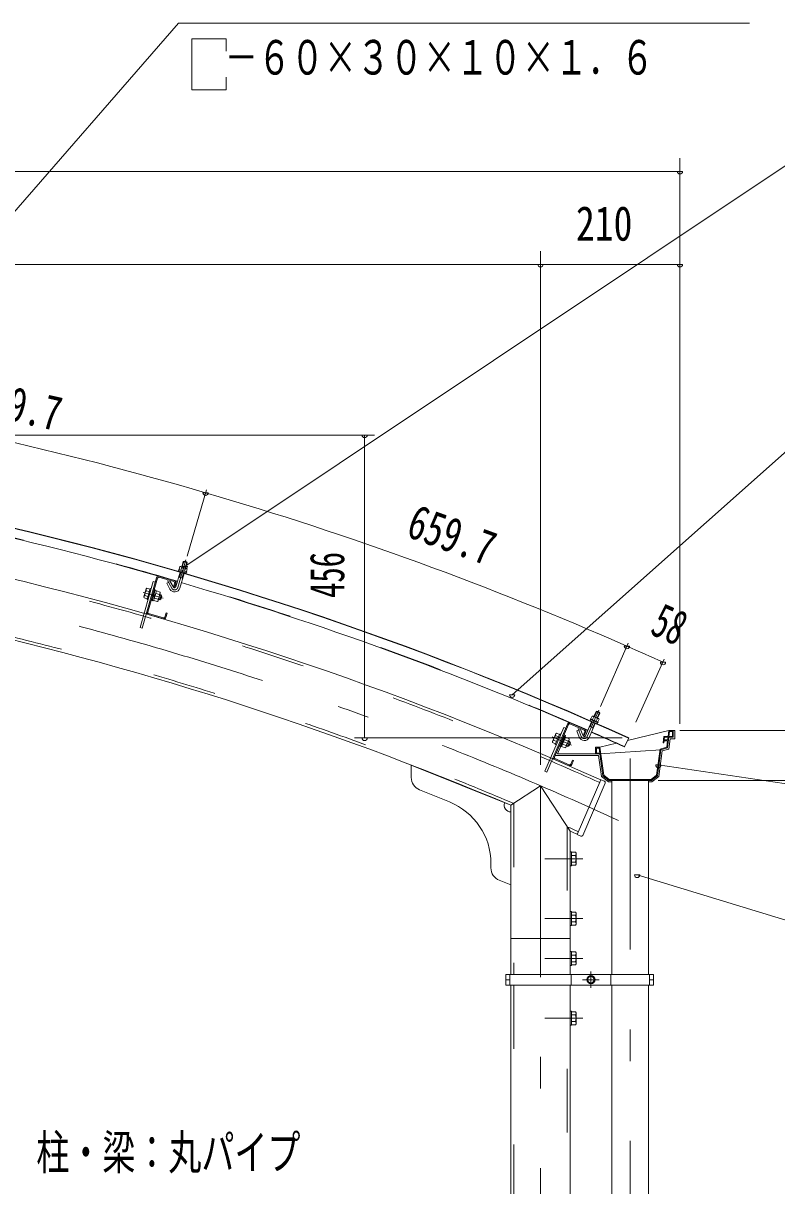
# Model space of a CAD drawing. Units: millimetres, scale not verified. Extents: x -25848 to 25858, y -10500 to 10500.
# Drawn here: x 18699 to 21536, y 3814 to 8190 of the extents above; entities that cross this region are included whole.
import ezdxf
from ezdxf.enums import TextEntityAlignment as Align

# ---------------------------------------------------------------- set-up
doc = ezdxf.new("R2010")
doc.units = ezdxf.units.MM
doc.header["$LTSCALE"] = 60
doc.linetypes.add('USER2', pattern=[10, 4, -6])
doc.linetypes.add('USER3', pattern=[24, 12, -5, 2, -5])
for name, color, linetype, lineweight in [('0-6_2-02BOLD', 7, 'Continuous', 18), ('0-7_2-12HIDDEN', 3, 'USER2', 18), ('0-8_2-22CENTER', 3, 'USER3', 18), ('0-9_2-42THIN', 4, 'Continuous', 18), ('0-A_2-52DIM', 3, 'Continuous', 18)]:
    doc.layers.add(name, color=color, linetype=linetype, lineweight=lineweight)
doc.styles.add('ＭＳ ゴシック', font='')
doc.styles.get('ＭＳ ゴシック').set_extended_font_data('MS Gothic')

msp = doc.modelspace()

# ---------------------------------------------------------------- linework, layer by layer
at = {"layer": '0-6_2-02BOLD'}
for p, q in [((19284.77, 6134.26), (19283.72, 6130.66)), ((19283.72, 6130.66), (19313.71, 6121.89)), ((19284.86, 6130.33), (19283.74, 6126.49)), ((19283.74, 6126.49), (19311.45, 6118.38)), ((19291.52, 6145.31), (19315.04, 6138.43)), ((19296, 6142.69), (19292.84, 6131.9)), ((19296.08, 6143.98), (19301.8, 6163.53)), ((19304.9, 6165.23), (19301.8, 6163.53)), ((19316.19, 6159.32), (19301.8, 6163.53)), ((19314.5, 6162.42), (19304.9, 6165.23)), ((19309.85, 6138.63), (19306.7, 6127.85)), ((19310.48, 6139.77), (19316.19, 6159.32)), ((19316.78, 6136.61), (19313.62, 6125.82)), ((19316.19, 6159.32), (19314.5, 6162.42)), ((19315.04, 6138.43), (19316.78, 6136.61)), ((19188.7, 6088.8), (19139.35, 5915.7)), ((19201.06, 6102.95), (19147.05, 5913.5)), ((19204.9, 6101.86), (19168.17, 5972.99)), ((19196.39, 6086.61), (19188.7, 6088.8)), ((19209.84, 6104.61), (19266.59, 6088.43)), ((19210.94, 6108.45), (19267.68, 6092.28)), ((19252.7, 6089.02), (19239.54, 6081.82)), ((19264.7, 6067.1), (19252.7, 6089.02)), ((19269.33, 6083.49), (19264.67, 6067.14)), ((19273.18, 6082.39), (19268.52, 6066.05)), ((19273.89, 6068.09), (19290.04, 6123.34)), ((19284.87, 6105.65), (19299.27, 6101.44)), ((19288.29, 6063.89), (19304.44, 6119.13)), ((19312.57, 6122.22), (19311.45, 6118.38)), ((19162.17, 6054.13), (19173.72, 6050.83)), ((19162.24, 6060.73), (19164.74, 6063.15)), ((19164.74, 6063.15), (19176.29, 6059.86)), ((19176.97, 6062.25), (19165.32, 6021.38)), ((19176.97, 6062.25), (19180.82, 6061.15)), ((19200.54, 6053.71), (19189.84, 6016.21)), ((19190.38, 6036.33), (19196.56, 6039.77)), ((19196.21, 6056.76), (19192.36, 6057.86)), ((19195.72, 6055.08), (19200.54, 6053.71)), ((19211.72, 6040), (19197.76, 6043.98)), ((19214.29, 6049.03), (19200.33, 6053)), ((19218.37, 6038.75), (19212.89, 6019.52)), ((19218.37, 6038.75), (19213.56, 6040.12)), ((19215.13, 6045.65), (19214.29, 6049.03)), ((19218.37, 6038.75), (19220.95, 6034.12)), ((19251.54, 6059.89), (19239.54, 6081.82)), ((19264.67, 6067.14), (19268.52, 6066.05)), ((19157.03, 6036.08), (19168.58, 6032.79)), ((19165.32, 6021.38), (19169.17, 6020.28)), ((19185.03, 6017.58), (19189.84, 6016.21)), ((19195.19, 6034.96), (19189.01, 6031.52)), ((19206.57, 6021.96), (19192.62, 6025.94)), ((19212.89, 6019.52), (19208.07, 6020.89)), ((19217.52, 6022.09), (19212.89, 6019.52)), ((19217.52, 6022.09), (19220.95, 6034.12)), ((19169.82, 5964.2), (19226.56, 5948.03)), ((19170.92, 5968.05), (19227.65, 5951.87)), ((19237.26, 5970.97), (19232.6, 5954.62)), ((19241.11, 5969.88), (19236.44, 5953.53)), ((19237.26, 5970.97), (19241.11, 5969.88)), ((19139.35, 5915.7), (19147.05, 5913.5)), ((20815.79, 5508.09), (20838.91, 5560.8)), ((20834.67, 5568.39), (20833.07, 5564.73)), ((20833.07, 5564.73), (20859.5, 5553.13)), ((20835.09, 5572.31), (20833.58, 5568.87)), ((20833.58, 5568.87), (20862.2, 5556.32)), ((20847.3, 5579.22), (20842.79, 5568.93)), ((20843.2, 5582.4), (20865.63, 5572.56)), ((20847.55, 5580.49), (20855.73, 5599.15)), ((20859.03, 5600.43), (20855.73, 5599.15)), ((20869.47, 5593.12), (20855.73, 5599.15)), ((20860.52, 5573.42), (20856, 5563.13)), ((20868.18, 5596.41), (20859.03, 5600.43)), ((20861.29, 5574.46), (20869.47, 5593.12)), ((20867.13, 5570.52), (20862.61, 5560.23)), ((20865.63, 5572.56), (20867.13, 5570.52)), ((20869.47, 5593.12), (20868.18, 5596.41)), ((20748.04, 5552.02), (20670.14, 5371.08)), ((20704.12, 5515.13), (20691.67, 5486.19)), ((20751.71, 5550.44), (20698.72, 5427.36)), ((20718.93, 5514.74), (20722.6, 5513.16)), ((20756.97, 5552.53), (20811.16, 5529.2)), ((20758.55, 5556.2), (20812.74, 5532.87)), ((20797.46, 5531.56), (20783.49, 5526.11)), ((20792.58, 5502.82), (20783.49, 5526.11)), ((20806.55, 5508.27), (20797.46, 5531.56)), ((20813.25, 5523.94), (20806.53, 5508.33)), ((20816.93, 5522.36), (20810.2, 5506.74)), ((20829.52, 5502.07), (20852.65, 5554.77)), ((20831.51, 5543.92), (20845.24, 5537.89)), ((20861.1, 5556.8), (20859.5, 5553.13)), ((21129.87, 5527.43), (20974.18, 5489.93)), ((21130.26, 5505.68), (21132.71, 5524.18)), ((21146.37, 5502.43), (21146.37, 5527.43)), ((20691.67, 5486.19), (20692.07, 5482.74)), ((20692.07, 5482.74), (20703.1, 5477.99)), ((20695.78, 5491.35), (20706.81, 5486.61)), ((20703.2, 5508.59), (20714.23, 5503.84)), ((20740.39, 5509.59), (20710.39, 5439.93)), ((20741.19, 5503.25), (20725.77, 5467.43)), ((20733.48, 5485.34), (20726.91, 5482.72)), ((20728.89, 5487.31), (20735.46, 5489.93)), ((20743.1, 5470.98), (20729.77, 5476.72)), ((20737.3, 5506.83), (20733.62, 5508.41)), ((20735.1, 5511.86), (20740.39, 5509.59)), ((20736.6, 5505.23), (20741.19, 5503.25)), ((20750.52, 5488.22), (20737.19, 5493.96)), ((20754.23, 5496.84), (20740.9, 5502.57)), ((20749.05, 5467.75), (20744.46, 5469.73)), ((20756.96, 5486.12), (20749.05, 5467.75)), ((20753.97, 5469.71), (20749.05, 5467.75)), ((20756.96, 5486.12), (20752.36, 5488.1)), ((20753.97, 5469.71), (20758.92, 5481.19)), ((20754.64, 5493.38), (20754.23, 5496.84)), ((20756.96, 5486.12), (20758.92, 5481.19)), ((20806.53, 5508.33), (20810.2, 5506.74)), ((20932.12, 5479.8), (20870.37, 5464.93)), ((20978.71, 5499.94), (20963.26, 5465.78)), ((21111.18, 5481.68), (21107.9, 5481.68)), ((21112.18, 5489.18), (21111.18, 5481.68)), ((21124.79, 5489.18), (21112.18, 5489.18)), ((21125.22, 5492.43), (21112.61, 5492.43)), ((21126.55, 5502.43), (21125.22, 5492.43)), ((21134.86, 5496.68), (21129.69, 5457.79)), ((21152.12, 5496.68), (21134.86, 5496.68)), ((20865.37, 5434.18), (20701.66, 5434.18)), ((20870.41, 5439.93), (20710.39, 5439.93)), ((20721.18, 5469.41), (20725.77, 5467.43)), ((20853.87, 5464.93), (20870.37, 5464.93)), ((20853.87, 5464.93), (20853.87, 5439.93)), ((20869.98, 5443.18), (20857.12, 5443.18)), ((20869.98, 5443.18), (20867.52, 5461.68)), ((20870.37, 5464.93), (20884.42, 5359.18)), ((20870.41, 5439.93), (21099.41, 5455.63)), ((21099.41, 5455.63), (21086.37, 5357.43)), ((21104.61, 5451.07), (21091.76, 5354.34)), ((21129.69, 5457.79), (21104.61, 5451.07)), ((20160, 5397.98), (20160, 5350.8)), ((20699.23, 5418.43), (20753.42, 5395.1)), ((20700.81, 5422.1), (20755.01, 5398.77)), ((20766.98, 5416.48), (20760.26, 5400.86)), ((20662.79, 5374.24), (20670.14, 5371.08)), ((20873.92, 5342.73), (20887.7, 5336.8)), ((20884.42, 5359.18), (20904.98, 5343.18)), ((21063.87, 5339.93), (20903.87, 5339.93)), ((20915.12, 5339.93), (20915.12, 4609.93)), ((21052.62, 5339.93), (21052.62, 4609.93)), ((21086.37, 5357.43), (21063.87, 5339.93)), ((21091.76, 5354.34), (21065.84, 5334.18)), ((20191.26, 5304.45), (20303.7, 5258.99)), ((20890.31, 5330.23), (20805.32, 5132.74)), ((20915.12, 5334.18), (20901.89, 5334.18)), ((21065.84, 5334.18), (21052.62, 5334.18)), ((20757.74, 5149.48), (20757.74, 4609.93)), ((20762.74, 5071.18), (20757.74, 5071.18)), ((20762.74, 5071.18), (20762.74, 5018.68)), ((20777.98, 5069.47), (20762.74, 5069.47)), ((20777.98, 5057.2), (20762.74, 5057.2)), ((20777.98, 5032.66), (20762.74, 5032.66)), ((20780.24, 5065.55), (20777.98, 5069.47)), ((20459.99, 5027.21), (20459.99, 5010.41)), ((20762.74, 5018.68), (20757.74, 5018.68)), ((20491.26, 4964.06), (20534.99, 4946.38)), ((20762.74, 4846.18), (20757.74, 4846.18)), ((20777.98, 4844.47), (20762.74, 4844.47)), ((20777.98, 4832.2), (20762.74, 4832.2)), ((20780.24, 4840.56), (20777.98, 4844.47)), ((20780.24, 4840.56), (20780.24, 4799.3)), ((20777.98, 4807.66), (20762.74, 4807.66)), ((20777.98, 4795.39), (20762.74, 4795.39)), ((20780.24, 4799.3), (20777.98, 4795.39)), ((20534.99, 4744.93), (20757.74, 4744.93)), ((20777.98, 4694.47), (20762.74, 4694.47)), ((20777.98, 4682.2), (20762.74, 4682.2)), ((20780.24, 4690.55), (20777.98, 4694.47)), ((20780.24, 4649.3), (20780.24, 4690.55)), ((20762.74, 4643.68), (20757.74, 4643.68)), ((20777.98, 4657.66), (20762.74, 4657.66)), ((20515.75, 4609.93), (21071.87, 4609.93)), ((20531, 4609.93), (20531, 4569.93)), ((20761.75, 4609.93), (20761.75, 4569.93)), ((20823.93, 4597.15), (20823.93, 4582.71)), ((20911.12, 4609.93), (20911.12, 4569.93)), ((21056.62, 4609.93), (21056.62, 4569.93)), ((21071.87, 4609.93), (21071.87, 4569.93)), ((20515.75, 4589.93), (20531, 4589.93)), ((20534.99, 4569.93), (20534.99, 2002.43)), ((20757.74, 1614.93), (20757.74, 4569.93)), ((20823.93, 4582.71), (20836.44, 4575.5)), ((20836.44, 4575.5), (20848.93, 4582.71)), ((20915.12, 4569.93), (20915.12, 1614.93)), ((21052.62, 4569.93), (21052.62, 1614.93)), ((21056.62, 4589.93), (21071.87, 4589.93)), ((20762.74, 4471.18), (20757.74, 4471.18)), ((20762.74, 4418.68), (20762.74, 4471.18)), ((20777.98, 4469.47), (20762.74, 4469.47)), ((20777.98, 4457.2), (20762.74, 4457.2)), ((20777.98, 4432.66), (20762.74, 4432.66)), ((20777.98, 4420.39), (20762.74, 4420.39)), ((20780.24, 4424.3), (20777.98, 4420.39)), ((20762.74, 4418.68), (20757.74, 4418.68))]:
    msp.add_line(p, q, dxfattribs=at)
for points in [[(19284.77, 6134.26), (19314.77, 6125.49), (19313.71, 6121.89)], [(19291.52, 6145.31), (19289.07, 6144.71), (19285.91, 6133.93)], [(19162.24, 6060.73), (19153.6, 6030.44), (19154.45, 6027.06), (19166, 6023.77)], [(19196.21, 6056.76), (19184.55, 6015.89), (19180.71, 6016.99)], [(19215.13, 6045.65), (19206.5, 6015.36), (19204, 6012.94), (19190.04, 6016.91)], [(20835.09, 5572.31), (20863.7, 5559.75), (20862.2, 5556.32)], [(20843.2, 5582.4), (20840.69, 5582.12), (20836.17, 5571.83)], [(20741.32, 5536.4), (20733.97, 5539.57), (20662.79, 5374.24)], [(20718.93, 5514.74), (20702.12, 5475.71), (20705.79, 5474.12)], [(20704.12, 5515.13), (20706.91, 5517.21), (20717.94, 5512.46)], [(21152.12, 5496.68), (21152.12, 5527.43), (21129.87, 5527.43), (21126.98, 5505.68), (21111.09, 5505.68), (21107.9, 5481.68)], [(21130.26, 5505.68), (21143.12, 5505.68), (21143.12, 5524.18), (21132.71, 5524.18)], [(20737.3, 5506.83), (20720.49, 5467.8), (20716.81, 5469.38)], [(20754.64, 5493.38), (20742.18, 5464.45), (20739.39, 5462.36), (20726.06, 5468.1)], [(21124.79, 5489.18), (21121.57, 5464.93), (21096.48, 5458.21), (21083.32, 5359.18), (21062.75, 5343.18), (20904.98, 5343.18)], [(21146.37, 5502.43), (21129.82, 5502.43), (21124.5, 5462.35), (21099.41, 5455.63)], [(21126.55, 5502.43), (21113.94, 5502.43), (21112.61, 5492.43)], [(20857.12, 5443.18), (20857.12, 5461.68), (20867.52, 5461.68)], [(20865.37, 5434.18), (20875.98, 5354.34), (20901.89, 5334.18)], [(20870.41, 5439.93), (20881.37, 5357.43), (20903.87, 5339.93)], [(20160, 5397.98), (20534.99, 5246.38), (20534.99, 4609.93)], [(20766.98, 5416.48), (20770.66, 5414.89), (20763.94, 5399.28)], [(20873.92, 5342.73), (20784.97, 5136.06), (20798.75, 5130.13)], [(20757.74, 5149.48), (20646.37, 5319.93), (20534.99, 5246.38)], [(20780.24, 5065.55), (20780.24, 5024.3), (20777.98, 5020.39), (20762.74, 5020.39)], [(20762.74, 4846.18), (20762.74, 4793.68), (20757.74, 4793.68)], [(20762.74, 4643.68), (20762.74, 4696.18), (20757.74, 4696.18)], [(20780.24, 4649.3), (20777.98, 4645.39), (20762.74, 4645.39)], [(20515.75, 4609.93), (20515.75, 4569.93), (21071.87, 4569.93)], [(20823.93, 4597.15), (20836.43, 4604.36), (20848.93, 4597.15), (20848.93, 4582.71)], [(20780.24, 4424.3), (20780.24, 4465.56), (20777.98, 4469.47)]]:
    msp.add_lwpolyline(points, dxfattribs=at)
for radius in [15.62, 12.25]:
    msp.add_circle((20836.43, 4589.93), radius, dxfattribs=at)
for centre, radius, start, end in [((15704.72, -6161.8), 12797.62, 65.66528, 89.30167), ((15704.72, -6161.8), 12798.88, 65.66528, 89.30167), ((15704.72, -6161.8), 12611.38, 65.80466, 88.854), ((15704.72, -6161.8), 12761.37, 73.73062, 81.04594), ((15704.72, -6161.8), 12388.63, 67.05199, 88.16655), ((19291.26, 6139.35), 5.79, 35.1655, 73.69695), ((19297.31, 6121.45), 21.27, 53.86781, 93.52827), ((19312.04, 6133.28), 5.79, 73.69695, 112.24318), ((19208.75, 6100.76), 8, 74.08865, 164.08865), ((19208.75, 6100.76), 4, 74.08865, 164.08865), ((19265.49, 6084.59), 4, 344.08865, 74.08865), ((19265.49, 6084.59), 8, 344.08865, 74.08865), ((15704.72, -6161.8), 12761.37, 66.34795, 73.66327), ((19183.07, 6038.41), 26.15, 143.06325, 185.11406), ((19168.69, 6057.14), 7.19, 164.08865, 204.81548), ((19185.67, 6037.67), 26.15, 323.06325, 5.11406), ((19207.76, 6046.01), 7.19, 303.36183, 344.08865), ((19269.09, 6069.49), 20, 208.69695, 343.72301), ((19269.09, 6069.49), 5, 208.69695, 343.74908), ((19160.98, 6030.08), 7.19, 123.36183, 164.08865), ((19200.04, 6018.94), 7.19, 344.08865, 24.81548), ((19172.01, 5971.9), 8, 164.08865, 254.08865), ((19172.01, 5971.9), 4, 164.08865, 254.08865), ((19228.75, 5955.72), 8, 254.08865, 344.08865), ((19228.75, 5955.72), 4, 254.08865, 344.08865), ((20842.17, 5576.52), 5.79, 27.78282, 66.31427), ((20845.87, 5557.99), 21.27, 46.48515, 86.1456), ((20862, 5567.83), 5.79, 66.31427, 104.8605), ((20710.06, 5510.74), 7.19, 156.70598, 197.4328), ((20755.38, 5548.85), 8, 66.70598, 156.70598), ((20755.38, 5548.85), 4, 66.70598, 156.70598), ((20809.58, 5525.52), 4, 336.70598, 66.70598), ((20809.58, 5525.52), 8, 336.70598, 66.70598), ((15704.72, -6161.8), 12761.37, 65.66528, 66.28061), ((20698.93, 5484.89), 7.19, 115.97916, 156.70598), ((20721.91, 5490.32), 26.15, 135.68057, 177.73138), ((20736.24, 5468.83), 7.19, 336.70598, 17.4328), ((20724.39, 5489.25), 26.15, 315.68057, 357.73138), ((20747.37, 5494.68), 7.19, 295.97916, 336.70598), ((20811.21, 5510.09), 20, 201.31427, 336.34033), ((20811.21, 5510.09), 5, 201.31427, 336.36641), ((20702.39, 5425.78), 8, 156.70598, 246.70598), ((20702.39, 5425.78), 4, 156.70598, 246.70598), ((20756.59, 5402.44), 8, 246.70598, 336.70598), ((20756.59, 5402.44), 4, 246.70598, 336.70598), ((20209.99, 5350.8), 50, 180, 247.98738), ((20885.72, 5332.21), 5, 336.71333, 66.71333), ((20209.99, 5027.21), 250, 0, 67.98738), ((20534.99, 5246.38), 25, 157.98738, 270), ((15704.72, -6161.8), 12388.63, 65.78831, 65.92853), ((20800.72, 5134.72), 5, 246.71333, 336.71333), ((20770.78, 5063.33), 9.46, 319.57169, 0), ((20745.8, 5044.93), 34.45, 339.1357, 20.8643), ((20770.79, 5026.52), 9.46, 0, 40.43115), ((20510, 5010.41), 50, 180, 247.98738), ((20770.78, 4838.33), 9.46, 319.57169, 0), ((20745.8, 4819.93), 34.45, 339.1357, 20.8643), ((20770.79, 4801.53), 9.46, 0, 40.43115), ((20770.79, 4688.33), 9.46, 319.56883, 0), ((20745.8, 4669.93), 34.45, 339.13568, 20.86429), ((20770.78, 4651.52), 9.46, 0, 40.4283), ((20770.79, 4463.33), 9.46, 319.56883, 0), ((20770.78, 4426.53), 9.46, 0, 40.4283), ((20745.8, 4444.93), 34.45, 339.13568, 20.86429)]:
    msp.add_arc(centre, radius, start, end, dxfattribs=at)
at = {"layer": '0-7_2-12HIDDEN'}
for p, q in [((20545.49, 5253.33), (20545.49, 4609.93)), ((20747.24, 5165.66), (20747.24, 4609.93)), ((20545.49, 4569.93), (20545.49, 2002.43)), ((20747.24, 1614.93), (20747.24, 4569.93))]:
    msp.add_line(p, q, dxfattribs=at)
for radius, start, end in [(12600.87, 65.80389, 88.854), (12762.62, 73.73062, 81.04594), (12399.12, 67.01985, 88.21622), (12762.62, 66.34795, 73.66328), (12762.62, 65.66528, 66.28061), (12399.12, 65.78909, 66.00333)]:
    msp.add_arc((15704.72, -6161.8), radius, start, end, dxfattribs=at)
at = {"layer": '0-8_2-22CENTER'}
for p, q in [((19311.63, 6170.43), (19281.08, 6065.99)), ((19242.52, 6092), (19258.12, 6063.49)), ((19226.44, 6026.05), (19150.71, 6047.64)), ((20866.37, 5604.72), (20822.65, 5505.07)), ((20787.75, 5535.82), (20799.56, 5505.55)), ((20691, 5503.63), (20763.33, 5472.49)), ((20983.87, 5422.98), (20983.87, 1379.52)), ((20646.37, 5319.93), (20646.37, -930.07)), ((20805.25, 5044.93), (20662.75, 5044.93)), ((20805.25, 4819.93), (20662.75, 4819.93)), ((20805.25, 4669.93), (20662.75, 4669.93)), ((20836.43, 4621.18), (20836.43, 4558.68)), ((20805.18, 4589.93), (20867.68, 4589.93)), ((20805.25, 4444.93), (20662.75, 4444.93))]:
    msp.add_line(p, q, dxfattribs=at)
for centre, radius, start, end in [((15704.72, -6161.8), 12500, 65.24121, 90), ((19269.09, 6069.49), 12.5, 208.69695, 343.69695), ((20811.21, 5510.09), 12.5, 201.31427, 336.31427)]:
    msp.add_arc(centre, radius, start, end, dxfattribs=at)
at = {"layer": '0-9_2-42THIN'}
for p, q in [((19298, 6143.42), (19304.28, 6164.89)), ((19308.56, 6140.33), (19314.84, 6161.8)), ((19283.9, 6102.32), (19286.79, 6105.09)), ((19286.79, 6105.09), (19291.96, 6122.78)), ((19208.76, 6023.29), (19215.97, 6021.23)), ((19212.87, 6037.72), (19220.09, 6035.66)), ((20849.38, 5579.69), (20858.37, 5600.17)), ((20859.45, 5575.27), (20868.44, 5595.76)), ((20843.41, 5538.7), (20850.81, 5555.58)), ((20843.85, 5534.72), (20843.41, 5538.7)), ((20745.45, 5472.02), (20752.33, 5469.06)), ((20751.37, 5485.8), (20758.26, 5482.83))]:
    msp.add_line(p, q, dxfattribs=at)
for points in [[(19298.29, 6098.11), (19297.35, 6102), (19302.52, 6119.69)], [(20830.11, 5540.75), (20833.34, 5543.12), (20840.74, 5559.99)]]:
    msp.add_lwpolyline(points, dxfattribs=at)
at = {"layer": '0-A_2-52DIM'}
for p, q in [((19283.71, 8189.93), (17649.08, 6314.39)), ((21433.71, 8189.93), (19283.72, 8189.93)), ((19333.71, 7939.93), (19333.71, 8131.37)), ((19333.71, 8131.37), (19462.5, 8131.37)), ((19462.5, 8131.37), (19462.5, 8084.56)), ((21696.37, 7739.93), (19307.35, 6145.67)), ((21171.37, 5552.43), (21171.37, 7682.46)), ((21171.37, 7632.46), (15721.37, 7632.46)), ((21181.37, 7632.46), (21161.37, 7632.46)), ((20646.37, 5398.52), (20646.37, 7332.46)), ((15721.37, 7282.47), (21171.37, 7282.47)), ((20656.37, 7282.46), (20636.37, 7282.46)), ((21181.37, 7282.46), (21161.37, 7282.46)), ((21696.37, 6689.93), (20539.69, 5662.5)), ((15842.12, 6640.12), (20021.72, 6640.12)), ((19994.22, 6640.12), (19974.22, 6640.12)), ((19984.22, 5499.94), (19984.22, 6640.12)), ((19388.77, 6434.18), (19315.74, 6184.49)), ((19395.47, 6422.88), (19375.47, 6422.88)), ((19317.35, 6145.67), (19297.35, 6145.67)), ((20872.25, 5618.14), (20976.76, 5856.38)), ((20982.03, 5845.59), (20962.03, 5845.59)), ((21112.55, 5795.89), (21005.35, 5558.85)), ((21117.7, 5785.16), (21097.7, 5785.16)), ((20549.69, 5662.5), (20529.69, 5662.5)), ((21171.37, 5527.43), (22383.87, 5527.43)), ((20953.71, 5499.94), (19946.72, 5499.94)), ((19994.22, 5499.94), (19974.22, 5499.94)), ((21100.09, 5398.16), (21080.09, 5398.16)), ((22746.37, 5155.5), (21090.09, 5398.16)), ((21088.87, 5339.93), (22383.87, 5339.93)), ((21020.25, 4984.1), (21000.25, 4984.1)), ((22746.37, 4455.51), (21010.25, 4984.1))]:
    msp.add_line(p, q, dxfattribs=at)
msp.add_lwpolyline([(19333.71, 7939.93), (19462.5, 7939.93), (19462.5, 7986.76)], dxfattribs=at)
for centre, radius, start, end in [((21171.37, 7632.46), 10, 180, 0), ((20646.37, 7282.46), 10, 180, 0), ((21171.37, 7282.46), 10, 180, 0), ((15704.7, -6161.88), 13111.99, 73.69698, 81.07959), ((19984.22, 6640.12), 10, 180, 0), ((19385.47, 6422.88), 10, 180, 0), ((15704.74, -6161.77), 13111.87, 66.31429, 73.69698), ((19307.35, 6145.67), 10, 180, 0), ((20972.03, 5845.59), 10, 180, 0), ((15704.05, -6163.35), 13113.59, 65.66539, 66.31429), ((21107.7, 5785.16), 10, 180, 0), ((20539.69, 5662.5), 10, 180, 0), ((19984.22, 5499.94), 10, 180, 0), ((21090.09, 5398.16), 10, 180, 0), ((21010.25, 4984.1), 10, 180, 0)]:
    msp.add_arc(centre, radius, start, end, dxfattribs=at)

# ---------------------------------------------------------------- texts
at = {"layer": '0-A_2-52DIM', "color": 7, "style": 'ＭＳ ゴシック'}
for s, width, p in [('\u3000－６０×３０×１０×１．６', 0.7, (19333.71, 7957.7)), ('210', 0.8, (20779.97, 7332.46)), ('柱・梁：丸パイプ', 0.7, (18748.23, 3835.97))]:
    msp.add_text(s, height=130.2, dxfattribs=dict(at, width=width)).set_placement(p, align=Align.BOTTOM_LEFT)
for s, rotation, width, p in [('659.7', 347.388, 0.75, (18493.6, 6688.73)), ('659.7', 340.006, 0.75, (20121.71, 6223.84)), ('456', 90, 0.65, (19946.72, 6026.95)), ('58', 335.989, 0.65, (21038.36, 5857.33))]:
    msp.add_text(s, height=130.2, rotation=rotation, dxfattribs=dict(at, width=width)).set_placement(p, align=Align.BOTTOM_LEFT)

doc.saveas('drawing.dxf')
